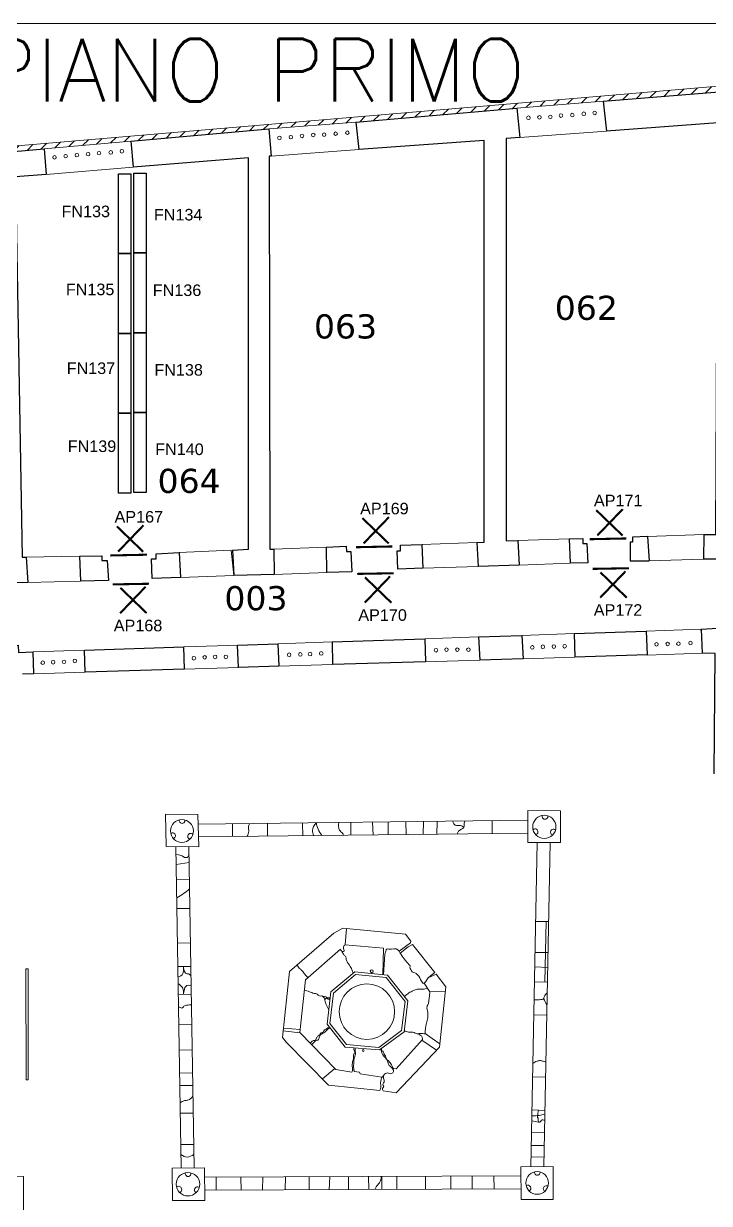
# Model space of a CAD drawing. Header units: metres. Extents: x -12244 to -4645, y -13189 to -8345.
# Drawn here: x -9979 to -8556, y -10823 to -8377 of the extents above; entities that cross this region are included whole.
import ezdxf

# ---------------------------------------------------------------- set-up
doc = ezdxf.new("R2010")
doc.units = ezdxf.units.M
doc.header["$LTSCALE"] = 0.0125
doc.layers.add('CODICE LAMPADINE', color=150, linetype='Continuous')
for name, color, linetype, lineweight in [('LAMPADINE', 30, 'Continuous', 30), ('MURI', 7, 'Continuous', 9), ('VANI', 66, 'Continuous', 9)]:
    doc.layers.add(name, color=color, linetype=linetype, lineweight=lineweight)
doc.styles.add('ducale_200', font='ARIAL.TTF', dxfattribs={"height": 1})
doc.styles.get("Standard").update_dxf_attribs({"font": 'romans.shx'})

# ---------------------------------------------------------------- blocks, each defined once
blk = doc.blocks.new('re')
at = {"const_width": 0.3}
for points in [[(51.55, 419.05), (51.66, 413.81)], [(55.72, 418.12), (52.08, 414.34)], [(52.09, 417.95), (55.87, 414.31)]]:
    blk.add_lwpolyline(points, dxfattribs=at)

msp = doc.modelspace()

# ---------------------------------------------------------------- hatches: boundary and pattern name
at = {"layer": 'MURI'}
h = msp.add_hatch(dxfattribs=at)
h.set_pattern_fill('ANSI31', color=252, scale=148.659071, style=0)
h.set_pattern_definition([(45, (-135785.612, -46759.069), (-13.1397296, 13.1397296), [])])
h.paths.add_polyline_path([(-8955.9, -8552), (-8776.7, -8537.4), (-8459.5, -8512), (-8275.7, -8498.4), (-7979.7, -8475.5), (-7774.7, -8458.2), (-7544.4, -8444.7), (-7545.3, -8429.7), (-7734.1, -8438.4), (-11000.1, -8715.7), (-10998.5, -8730.3), (-10877.3, -8719.6), (-10698.5, -8703.8), (-10430.2, -8680.1), (-10251.9, -8664.4), (-9936.3, -8636.5), (-9756.5, -8620.6), (-9469.9, -8595.3), (-9289.4, -8581.4), (-9289.4, -8581.1)])

# ---------------------------------------------------------------- linework, layer by layer
at = {"layer": 'LAMPADINE'}
for points in [[(-9782.2, -8688.2), (-9756.2, -8688.2), (-9756.2, -8853.7), (-9782.2, -8853.7)], [(-9750.2, -8686.7), (-9724.3, -8686.7), (-9724.3, -8852.2), (-9750.2, -8852.2)], [(-9782.2, -8853.7), (-9756.2, -8853.7), (-9756.2, -9019.2), (-9782.2, -9019.2)], [(-9750.2, -8852.2), (-9724.3, -8852.2), (-9724.3, -9017.7), (-9750.2, -9017.7)], [(-9782.2, -9019.2), (-9756.2, -9019.2), (-9756.2, -9184.8), (-9782.2, -9184.8)], [(-9750.2, -9017.7), (-9724.3, -9017.7), (-9724.3, -9183.3), (-9750.2, -9183.3)], [(-9782.2, -9184.8), (-9756.2, -9184.8), (-9756.2, -9350.3), (-9782.2, -9350.3)], [(-9750.2, -9183.3), (-9724.3, -9183.3), (-9724.3, -9348.8), (-9750.2, -9348.8)]]:
    msp.add_lwpolyline(points, close=True, dxfattribs=at)
at = {"layer": 'MURI', "color": 252}
msp.add_line((-8681.2, -9490.9), (-8568.4, -9486.9), dxfattribs=at)
for points in [[(-12243.7, -8376.9), (-4644.6, -8376.9), (-4644.6, -13189), (-12243.7, -13189)], [(-9226.7, -10354.7), (-9290.2, -10348.1), (-9336.2, -10387), (-9343.8, -10449.7), (-9308.8, -10493.6), (-9242.1, -10499.3), (-9194.7, -10464.1), (-9187.2, -10404.1)], [(-9226.7, -10354.7), (-9290.2, -10348.1), (-9336.2, -10387), (-9343.8, -10449.7), (-9308.8, -10493.6), (-9242.1, -10499.3), (-9194.7, -10464.1), (-9187.2, -10404.1)]]:
    msp.add_lwpolyline(points, close=True, dxfattribs=at)
for points in [[(-11000.1, -8715.7), (-7734.1, -8438.4), (-7546.4, -8429.7)], [(-8955.9, -8552), (-8776.7, -8537.4)], [(-9469.9, -8595.3), (-9289.4, -8581.4)], [(-8770, -8599.8), (-8949.4, -8612.9)], [(-9936.3, -8636.5), (-9756.5, -8620.6)], [(-9283.2, -8638.1), (-9465.2, -8651.5)], [(-9751.2, -8674.6), (-9932, -8689.4)], [(-8568, -9436), (-8685.1, -9440.4)], [(-9459.5, -9466.3), (-9351.3, -9462.1)], [(-9152.5, -9456.6), (-9038.8, -9452.6)], [(-8953.7, -9448.6), (-8846.9, -9445)], [(-9973.1, -9483), (-9862.5, -9481.1)], [(-9656.2, -9473.5), (-9548, -9468.3)], [(-9548, -9468.3), (-9542.5, -9521.3), (-9653.3, -9525)], [(-9036, -9502.2), (-9150.8, -9506)], [(-8845.4, -9495.7), (-8951.2, -9499.3)], [(-9860.4, -9532.6), (-9970.2, -9535.2)], [(-9349.5, -9514.9), (-9459.1, -9518.6)], [(-8687.4, -9636.3), (-8573.5, -9632.4)], [(-9451.7, -9662.4), (-9339, -9658.5)], [(-9146.6, -9652), (-9035, -9648.2)], [(-8945.5, -9645.1), (-8837.2, -9641.4)], [(-9852.7, -9676), (-9958.8, -9679.6)], [(-9646.6, -9669), (-9530.1, -9665.2)], [(-8571.5, -9682.2), (-8685.5, -9686.5)], [(-9338, -9705.7), (-9449.6, -9709.1)], [(-9032.6, -9696.3), (-9145, -9699.8)], [(-8835.7, -9690.3), (-8942.9, -9693.6)], [(-9957.3, -9724.7), (-9851.2, -9721.4)], [(-9533.3, -9711.7), (-9645, -9715.5)], [(-9684.6, -10015.8), (-9617.5, -10016.5), (-9615.6, -10083.5), (-9683.3, -10082.8), (-9684.6, -10015.8)], [(-9684.6, -10015.8), (-9617.5, -10016.5), (-9615.6, -10083.5), (-9683.3, -10082.8), (-9684.6, -10015.8)], [(-8933, -10008.1), (-8933, -10074.2), (-8865.1, -10074.2), (-8865.1, -10008.9), (-8933, -10008.1)], [(-8933, -10008.1), (-8933, -10074.2), (-8865.1, -10074.2), (-8865.1, -10008.9), (-8933, -10008.1)], [(-9616.9, -10036.8), (-8933, -10028.4)], [(-9616.9, -10036.8), (-8933, -10028.4)], [(-9545.5, -10035.9), (-9545.4, -10062.3)], [(-9545.5, -10035.9), (-9545.4, -10062.3)], [(-9473.2, -10035), (-9472.6, -10061.5)], [(-9473.2, -10035), (-9472.6, -10061.5)], [(-9400.3, -10034.1), (-9399.5, -10060.7)], [(-9400.3, -10034.1), (-9399.5, -10060.7)], [(-9299.8, -10032.9), (-9299.8, -10059.6)], [(-9299.8, -10032.9), (-9299.8, -10059.6)], [(-9254.9, -10032.4), (-9254, -10059.1)], [(-9254.9, -10032.4), (-9254, -10059.1)], [(-9222.6, -10032), (-9222.6, -10058.7)], [(-9222.6, -10032), (-9222.6, -10058.7)], [(-9185.8, -10031.5), (-9185, -10058.3)], [(-9185.8, -10031.5), (-9185, -10058.3)], [(-9149.1, -10031.1), (-9150, -10057.9)], [(-9149.1, -10031.1), (-9150, -10057.9)], [(-9121, -10030.7), (-9121.4, -10057.6)], [(-9121, -10030.7), (-9121.4, -10057.6)], [(-9007.2, -10029.3), (-9007.2, -10056.4)], [(-9007.2, -10029.3), (-9007.2, -10056.4)], [(-9616.2, -10063), (-8933, -10055.5)], [(-9616.2, -10063), (-8933, -10055.5)], [(-8913.7, -10074.2), (-8926.6, -10746.7)], [(-8913.7, -10074.2), (-8926.6, -10746.7)], [(-8886.8, -10074.2), (-8899.7, -10746.6)], [(-8886.8, -10074.2), (-8899.7, -10746.6)], [(-9662.8, -10083), (-9651.9, -10749.2)], [(-9662.8, -10083), (-9651.9, -10749.2)], [(-9662.5, -10098.9), (-9657.6, -10100.1), (-9649.7, -10102.1), (-9645.1, -10105.3), (-9638.6, -10105.3), (-9635.6, -10099.7)], [(-9662.5, -10098.9), (-9657.6, -10100.1), (-9649.7, -10102.1), (-9645.1, -10105.3), (-9638.6, -10105.3), (-9635.6, -10099.7)], [(-9635.9, -10083.3), (-9625, -10748.9)], [(-9635.9, -10083.3), (-9625, -10748.9)], [(-9662.2, -10119.9), (-9635.3, -10116.2)], [(-9662.2, -10119.9), (-9635.3, -10116.2)], [(-9661.7, -10150.2), (-9634.8, -10150.9)], [(-9661.7, -10150.2), (-9634.8, -10150.9)], [(-9660.7, -10211.6), (-9633.8, -10211.3)], [(-9660.7, -10211.6), (-9633.8, -10211.3)], [(-8916.9, -10238), (-8890, -10238)], [(-8916.9, -10238), (-8890, -10238)], [(-8894.6, -10238), (-8897.8, -10364.3)], [(-8894.6, -10238), (-8897.8, -10364.3)], [(-9433.3, -10489.3), (-9442, -10478.6), (-9427.2, -10342), (-9335.4, -10262.3), (-9316.6, -10252.2), (-9186.6, -10264.3), (-9175.9, -10279), (-9176.6, -10282.4), (-9200, -10299.8), (-9198, -10303.7), (-9181.2, -10291), (-9171.9, -10285.7), (-9125.6, -10344), (-9131.2, -10348.4), (-9140, -10355.4), (-9122.9, -10347.3), (-9102.8, -10373.5), (-9116.2, -10498.7), (-9206, -10593.2), (-9232.9, -10589.1)], [(-9433.3, -10489.3), (-9442, -10478.6), (-9427.2, -10342), (-9335.4, -10262.3), (-9316.6, -10252.2), (-9186.6, -10264.3), (-9175.9, -10279), (-9176.6, -10282.4), (-9200, -10299.8), (-9198, -10303.7), (-9181.2, -10291), (-9171.9, -10285.7), (-9125.6, -10344), (-9131.2, -10348.4), (-9140, -10355.4), (-9122.9, -10347.3), (-9102.8, -10373.5), (-9116.2, -10498.7), (-9206, -10593.2), (-9232.9, -10589.1)], [(-9309, -10252.9), (-9312, -10286.4), (-9232, -10293.9), (-9234, -10348.7)], [(-9309, -10252.9), (-9312, -10286.4), (-9232, -10293.9), (-9234, -10348.7)], [(-9632.6, -10283.1), (-9659.5, -10282.4)], [(-9632.6, -10283.1), (-9659.5, -10282.4)], [(-9331.2, -10545), (-9406.1, -10468.6), (-9394, -10359.2), (-9321.5, -10295.4)], [(-9331.2, -10545), (-9406.1, -10468.6), (-9394, -10359.2), (-9321.5, -10295.4)], [(-9229.8, -10306.1), (-9232.2, -10348.8)], [(-9229.8, -10306.1), (-9232.2, -10348.8)], [(-8918.1, -10302.7), (-8891.2, -10302.3)], [(-8918.1, -10302.7), (-8891.2, -10302.3)], [(-9974, -10336.6), (-9969.4, -10336.6), (-9969.4, -10566.3), (-9973.5, -10566.3), (-9974, -10336.6)], [(-9658.7, -10331.9), (-9631.8, -10331.5)], [(-9658.7, -10331.9), (-9631.8, -10331.5)], [(-9224, -10349.7), (-9291.9, -10342.6), (-9341.2, -10384.4), (-9349.2, -10451.2), (-9311.5, -10498.6), (-9240.5, -10504.6), (-9189.7, -10466.9), (-9181.7, -10402.6), (-9224, -10349.7)], [(-9224, -10349.7), (-9291.9, -10342.6), (-9341.2, -10384.4), (-9349.2, -10451.2), (-9311.5, -10498.6), (-9240.5, -10504.6), (-9189.7, -10466.9), (-9181.7, -10402.6), (-9224, -10349.7)], [(-8918.7, -10332.5), (-8891.8, -10333.6)], [(-8918.7, -10332.5), (-8891.8, -10333.6)], [(-9148.2, -10366.3), (-9136.3, -10384.1)], [(-9148.2, -10366.3), (-9136.3, -10384.1)], [(-8892.4, -10364.4), (-8919.3, -10363.7)], [(-8892.4, -10364.4), (-8919.3, -10363.7)], [(-9657.8, -10389.5), (-9630.9, -10389.2)], [(-9657.8, -10389.5), (-9630.9, -10389.2)], [(-9136.3, -10384.3), (-9103.9, -10383.6)], [(-9136.3, -10384.3), (-9103.9, -10383.6)], [(-8920.6, -10431.5), (-8893.7, -10432.7)], [(-8920.6, -10431.5), (-8893.7, -10432.7)], [(-9656.7, -10452.1), (-9629.8, -10452.4)], [(-9656.7, -10452.1), (-9629.8, -10452.4)], [(-9440.5, -10465.2), (-9405.9, -10468.8)], [(-9440.5, -10465.2), (-9405.9, -10468.8)], [(-9439.9, -10459.1), (-9405.4, -10462.4)], [(-9439.9, -10459.1), (-9405.4, -10462.4)], [(-9239.6, -10588.5), (-9346.2, -10577.6), (-9433.3, -10489.3)], [(-9239.6, -10588.5), (-9346.2, -10577.6), (-9433.3, -10489.3)], [(-9211.7, -10543), (-9205.7, -10543.7), (-9151.5, -10482.9)], [(-9211.7, -10543), (-9205.7, -10543.7), (-9151.5, -10482.9)], [(-9152.6, -10484.1), (-9122.3, -10505.1)], [(-9152.6, -10484.1), (-9122.3, -10505.1)], [(-9145.6, -10470.2), (-9131.7, -10480.9), (-9115.5, -10492)], [(-9145.6, -10470.2), (-9131.7, -10480.9), (-9115.5, -10492)], [(-9655.9, -10505), (-9629, -10504.4)], [(-9655.9, -10505), (-9629, -10504.4)], [(-9655.1, -10551.8), (-9628.2, -10553)], [(-9655.1, -10551.8), (-9628.2, -10553)], [(-9359, -10564.6), (-9333.5, -10542.7)], [(-9359, -10564.6), (-9333.5, -10542.7)], [(-9331.2, -10545), (-9298, -10550.5)], [(-9331.2, -10545), (-9298, -10550.5)], [(-9293, -10549.4), (-9282, -10550.5), (-9280.6, -10554.4), (-9235.7, -10561.2)], [(-9293, -10549.4), (-9282, -10550.5), (-9280.6, -10554.4), (-9235.7, -10561.2)], [(-8896.1, -10560.8), (-8923, -10560)], [(-8896.1, -10560.8), (-8923, -10560)], [(-9654.7, -10578.2), (-9627.8, -10578.2)], [(-9654.7, -10578.2), (-9627.8, -10578.2)], [(-9653.7, -10635.4), (-9626.8, -10635.7)], [(-9653.7, -10635.4), (-9626.8, -10635.7)], [(-8924.3, -10628.8), (-8897.5, -10630)], [(-8924.3, -10628.8), (-8897.5, -10630)], [(-8898.3, -10676.1), (-8925.2, -10675)], [(-8898.3, -10676.1), (-8925.2, -10675)], [(-9652.7, -10700.7), (-9625.8, -10700.4)], [(-9652.7, -10700.7), (-9625.8, -10700.4)], [(-8925.8, -10702.4), (-8898.9, -10702.8)], [(-8925.8, -10702.4), (-8898.9, -10702.8)], [(-8926.2, -10726.4), (-8899.3, -10726.7)], [(-8926.2, -10726.4), (-8899.3, -10726.7)], [(-9670.8, -10749.4), (-9603.7, -10748.7), (-9603.1, -10817), (-9670.1, -10817), (-9670.8, -10749.4)], [(-9670.8, -10749.4), (-9603.7, -10748.7), (-9603.1, -10817), (-9670.1, -10817), (-9670.8, -10749.4)], [(-8947.2, -10746.7), (-8880.6, -10746.5), (-8880.4, -10814.4), (-8946.9, -10814.6), (-8947.2, -10746.7)], [(-8947.2, -10746.7), (-8880.6, -10746.5), (-8880.4, -10814.4), (-8946.9, -10814.6), (-8947.2, -10746.7)], [(-10037.7, -10766.3), (-9978.6, -10766.8)], [(-9978.6, -10766.8), (-9977.9, -11156.2), (-9966.1, -11155.9)], [(-8947.1, -10765.6), (-9603.6, -10768.5)], [(-8947.1, -10765.6), (-9603.6, -10768.5)], [(-9579.4, -10768.4), (-9579.4, -10795.3)], [(-9579.4, -10768.4), (-9579.4, -10795.3)], [(-9528.1, -10768.2), (-9527.6, -10795.1)], [(-9528.1, -10768.2), (-9527.6, -10795.1)], [(-9482.7, -10768), (-9483.1, -10794.9)], [(-9482.7, -10768), (-9483.1, -10794.9)], [(-9435.7, -10767.8), (-9436.1, -10794.7)], [(-9435.7, -10767.8), (-9436.1, -10794.7)], [(-9386.5, -10767.6), (-9386.5, -10794.5)], [(-9386.5, -10767.6), (-9386.5, -10794.5)], [(-9343.9, -10767.4), (-9344.9, -10794.3)], [(-9343.9, -10767.4), (-9344.9, -10794.3)], [(-9304.6, -10767.2), (-9304.6, -10794.1)], [(-9304.6, -10767.2), (-9304.6, -10794.1)], [(-9263.5, -10767), (-9263, -10793.9)], [(-9263.5, -10767), (-9263, -10793.9)], [(-9235.7, -10766.9), (-9235.7, -10793.8)], [(-9235.7, -10766.9), (-9235.7, -10793.8)], [(-9204.7, -10766.8), (-9204.7, -10793.7)], [(-9204.7, -10766.8), (-9204.7, -10793.7)], [(-9144.9, -10766.5), (-9145.5, -10793.4)], [(-9144.9, -10766.5), (-9145.5, -10793.4)], [(-9092.8, -10766.3), (-9092.8, -10793.2)], [(-9092.8, -10766.3), (-9092.8, -10793.2)], [(-9048.7, -10766.1), (-9048.2, -10793)], [(-9048.7, -10766.1), (-9048.2, -10793)], [(-9003.6, -10765.9), (-9002.5, -10792.7)], [(-9003.6, -10765.9), (-9002.5, -10792.7)], [(-8947, -10792.5), (-9603.3, -10795.4)], [(-8947, -10792.5), (-9603.3, -10795.4)]]:
    msp.add_lwpolyline(points, dxfattribs=at)
at = {"layer": 'MURI', "linetype": 'ByBlock', "lineweight": 30}
for points in [[(-8776.7, -8537.4), (-8459.5, -8512)], [(-9289.4, -8581.1), (-8955.9, -8552)], [(-8955.9, -8552), (-8949.4, -8612.9)], [(-8776.7, -8537.4), (-8770, -8599.8)], [(-9289.4, -8581.1), (-9283.2, -8638.1)], [(-8567.8, -9436), (-8543.3, -9436), (-8539.1, -8582.9), (-8770, -8599.8)], [(-8450.9, -8579.7), (-8494.3, -8583), (-8499.7, -9506.3), (-8537.9, -9506), (-8537.9, -9487.2), (-8567.8, -9486.9)], [(-9756.5, -8620.6), (-9469.9, -8595.3)], [(-9469.9, -8595.3), (-9465.2, -8651.5)], [(-9756.5, -8620.6), (-9751.2, -8674.6)], [(-9038.8, -9452.6), (-9023.6, -9452), (-9023.6, -8619), (-9283.2, -8638.1)], [(-8949.4, -8612.9), (-8977.8, -8615), (-8977.8, -9449.4), (-8953.7, -9448.6)], [(-10251.9, -8664.4), (-9936.3, -8636.5)], [(-9936.3, -8636.5), (-9932, -8689.4)], [(-9545.8, -9468.2), (-9512.1, -9466.6), (-9512.1, -8654.9), (-9751.2, -8674.6)], [(-9465.2, -8651.5), (-9469.3, -8651.8), (-9467.8, -9466.6), (-9459.5, -9466.3)], [(-9970.2, -9535.2), (-9996.5, -9535.9), (-9996.4, -9555.9), (-10030.9, -9555.9), (-10046.1, -8698.4), (-10190.6, -8711.4), (-10172.3, -9681.5), (-10136.3, -9681.5), (-10135.6, -9698.3), (-10041.6, -9693.7), (-10041.6, -9667), (-9990, -9665.5), (-9989.3, -9680.7), (-9958.8, -9679.6)], [(-9932, -8689.4), (-9995.7, -8694.7), (-9982, -9483.2), (-9973.1, -9483)], [(-8685.1, -9440.4), (-8715.8, -9441.4), (-8715.8, -9452.2), (-8721, -9452.2), (-8721, -9490.9), (-8681.2, -9490.9)], [(-8685.1, -9440.4), (-8681.2, -9490.9)], [(-8568, -9436), (-8568.4, -9486.9)], [(-9351.3, -9462.1), (-9309.5, -9460.5), (-9309.1, -9471.2), (-9300.4, -9471.2), (-9298.1, -9513.2), (-9350.2, -9514.9)], [(-9351.3, -9462.1), (-9350.2, -9514.9)], [(-9150.8, -9506), (-9202.4, -9507.8), (-9203.7, -9469.6), (-9197.1, -9469.6), (-9197.1, -9458.1), (-9152.5, -9456.6)], [(-9152.5, -9456.6), (-9150.8, -9506)], [(-9038.8, -9452.6), (-9036, -9502.2)], [(-8953.7, -9448.6), (-8951.2, -9499.3)], [(-8846.9, -9445), (-8819, -9444), (-8819, -9454.7), (-8810.6, -9454.7), (-8808.3, -9494.5), (-8845.4, -9495.7)], [(-8846.9, -9445), (-8845.4, -9495.7)], [(-9973.1, -9483), (-9970.2, -9535.2)], [(-9862.5, -9481.1), (-9816.8, -9480.3), (-9816.7, -9490.1), (-9805.4, -9489.9), (-9802.3, -9531.3), (-9860.4, -9532.6)], [(-9862.5, -9481.1), (-9860.4, -9532.6)], [(-9653.3, -9525), (-9712.3, -9527), (-9713.7, -9486.4), (-9703.9, -9486.5), (-9703.9, -9475.8), (-9656.2, -9473.5)], [(-9656.2, -9473.5), (-9653.3, -9525)], [(-9545.8, -9468.2), (-9542.5, -9521.3)], [(-9459.5, -9466.3), (-9459.1, -9518.6)], [(-8951.2, -9499.3), (-9036, -9502.2)], [(-8681.2, -9490.9), (-8681.2, -9490.9)], [(-9459.1, -9518.6), (-9542.5, -9521.3)], [(-8837.2, -9641.4), (-8687.4, -9636.3)], [(-8687.4, -9636.3), (-8685.5, -9685.7)], [(-8573.5, -9632.4), (-8538.7, -9630.5), (-8538.7, -9615.3), (-8499, -9615.6), (-8501.4, -9931.9)], [(-8573.2, -9635.3), (-8573.5, -9632.4), (-8571.5, -9682.2)], [(-9339, -9658.5), (-9146.6, -9652)], [(-9339, -9658.5), (-9338, -9705.7)], [(-9146.6, -9652), (-9145, -9699.8)], [(-9035, -9648.2), (-8945.5, -9645.1)], [(-9035, -9648.2), (-9032.6, -9696.3)], [(-8945.5, -9645.1), (-8942.9, -9693.6)], [(-8837.2, -9641.4), (-8835.7, -9690.3)], [(-9957.3, -9724.7), (-9958.8, -9679.6)], [(-9852.7, -9676), (-9646.6, -9669)], [(-9851.2, -9721.4), (-9852.7, -9676)], [(-9645, -9715.1), (-9646.6, -9669)], [(-9534.8, -9665.2), (-9451.7, -9662.4)], [(-9533.3, -9711.7), (-9534.8, -9665.2)], [(-9451.7, -9662.4), (-9449.6, -9709.1)], [(-8546.4, -9931.9), (-8544.5, -9682.4), (-8571.5, -9682.2)], [(-9449.6, -9709.1), (-9533.3, -9711.7)], [(-9145, -9699.8), (-9338, -9705.7)], [(-8942.9, -9693.6), (-9032.6, -9696.3)], [(-8685.5, -9685.7), (-8835.7, -9690.3)], [(-9957.3, -9724.7), (-9980.7, -9725.4)], [(-9645, -9715.1), (-9851.2, -9721.4)]]:
    msp.add_lwpolyline(points, dxfattribs=at)
at = {"layer": 'MURI', "color": 252}
for centre, radius in [((-8817, -8563.8), 3.74), ((-8794.3, -8562), 3.74), ((-8931.7, -8572), 3.74), ((-8908.9, -8571.1), 3.74), ((-8886.2, -8570.2), 3.74), ((-8864.3, -8567.5), 3.74), ((-8840.7, -8566.6), 3.74), ((-9424.5, -8612.3), 3.74), ((-9401.3, -8609.7), 3.74), ((-9378, -8607.7), 3.74), ((-9355.3, -8607.2), 3.74), ((-9331.6, -8605.1), 3.74), ((-9307.3, -8603), 3.74), ((-9448.2, -8613.9), 3.74), ((-9914.6, -8654.2), 3.74), ((-9891.4, -8651.7), 3.74), ((-9868.2, -8649.6), 3.74), ((-9845, -8647.5), 3.74), ((-9822.3, -8645.5), 3.74), ((-9798, -8643.9), 3.74), ((-9774.8, -8641.4), 3.74), ((-8666.1, -9663.7), 3.74), ((-8643, -9663), 3.74), ((-8620.6, -9662.4), 3.74), ((-8595.6, -9661), 3.74), ((-9428, -9685.3), 3.74), ((-9404.9, -9684.6), 3.74), ((-9384.5, -9684), 3.74), ((-9361.4, -9682.6), 3.74), ((-9123.4, -9676), 3.74), ((-9101.6, -9674.7), 3.74), ((-9079.2, -9674.7), 3.74), ((-9056.2, -9674.7), 3.74), ((-8923.6, -9670.1), 3.74), ((-8901.9, -9668.8), 3.74), ((-8879.1, -9668.3), 3.74), ((-8856.6, -9667.6), 3.74), ((-9938.9, -9701.8), 3.74), ((-9917.4, -9700.9), 3.74), ((-9894.9, -9700), 3.74), ((-9872.5, -9698.1), 3.74), ((-9625.6, -9692.5), 3.74), ((-9603.1, -9690.6), 3.74), ((-9581.6, -9689.7), 3.74), ((-9559.1, -9689.7), 3.74), ((-9650.4, -10050.6), 23.7), ((-9650.4, -10050.6), 23.7), ((-8898.8, -10042.1), 24.1), ((-8898.8, -10042.1), 24.1), ((-9256.7, -10341.4), 3.13), ((-9256.7, -10341.4), 3.13), ((-9266.7, -10425.2), 57.5), ((-9266.7, -10425.2), 57.5), ((-9274.4, -10505.8), 2.04), ((-9274.4, -10505.8), 2.04), ((-9637.9, -10782.9), 24.4), ((-9637.9, -10782.9), 24.4), ((-8913.5, -10780.4), 23.5), ((-8913.5, -10780.4), 23.5)]:
    msp.add_circle(centre, radius, dxfattribs=at)
for centre, radius, start, end in [((-9650, -10028.9), 5.98, 167.2293, 10.9555), ((-9650, -10028.9), 5.98, 167.2293, 10.9555), ((-8897.3, -10020.4), 5.98, 160.2356, 11.715), ((-8897.3, -10020.4), 5.98, 160.2356, 11.715), ((-8917.9, -10052.2), 5.98, 278.9616, 136.5658), ((-8917.9, -10052.2), 5.98, 278.9616, 136.5658), ((-8880.1, -10053), 5.98, 42.272, 257.3783), ((-8880.1, -10053), 5.98, 42.272, 257.3783), ((-9669.7, -10060.4), 5.98, 283.4237, 130.034), ((-9669.7, -10060.4), 5.98, 283.4237, 130.034), ((-9632.3, -10061.5), 5.98, 40.1818, 258.2095), ((-9632.3, -10061.5), 5.98, 40.1818, 258.2095), ((-9637.5, -10761.1), 5.85, 158.8237, 19.096), ((-9637.5, -10761.1), 5.85, 158.8237, 19.096), ((-8913.3, -10758.8), 5.62, 166.8543, 12.0432), ((-8913.3, -10758.8), 5.62, 166.8543, 12.0432), ((-8933.2, -10791.4), 6.41, 299.3301, 118.9508), ((-8933.2, -10791.4), 6.41, 299.3301, 118.9508), ((-8894.8, -10792.2), 6.03, 52.3753, 242.9649), ((-8894.8, -10792.2), 6.03, 52.3753, 242.9649), ((-9657.7, -10794.2), 6.98, 294.6851, 124.7108), ((-9657.7, -10794.2), 6.98, 294.6851, 124.7108), ((-9618.4, -10794.6), 6.04, 50.3616, 247.6573), ((-9618.4, -10794.6), 6.04, 50.3616, 247.6573)]:
    msp.add_arc(centre, radius, start, end, dxfattribs=at)
for points, knots in [([(-9510.2, -10035.5), (-9511.6, -10037.7), (-9513.5, -10042.6), (-9510.6, -10052.7), (-9513.2, -10058.7), (-9515.6, -10061.9)], [18.316061, 18.316061, 18.316061, 18.316061, 29.271728, 40.668336, 56.799726, 56.799726, 56.799726, 56.799726]), ([(-9510.2, -10035.5), (-9511.6, -10037.7), (-9513.5, -10042.6), (-9510.6, -10052.7), (-9513.2, -10058.7), (-9515.6, -10061.9)], [18.316061, 18.316061, 18.316061, 18.316061, 29.271728, 40.668336, 56.799726, 56.799726, 56.799726, 56.799726]), ([(-9376.7, -10060.4), (-9378.4, -10056.6), (-9381.3, -10046.7), (-9376.5, -10038.6), (-9371.6, -10033.8)], [20.579184, 20.579184, 20.579184, 20.579184, 37.080641, 65.13935, 65.13935, 65.13935, 65.13935]), ([(-9376.7, -10060.4), (-9378.4, -10056.6), (-9381.3, -10046.7), (-9376.5, -10038.6), (-9371.6, -10033.8)], [20.579184, 20.579184, 20.579184, 20.579184, 37.080641, 65.13935, 65.13935, 65.13935, 65.13935]), ([(-9325.2, -10033.2), (-9326.2, -10039), (-9326.5, -10047.4), (-9317.9, -10054.3), (-9315.8, -10058.2), (-9315.3, -10059.7)], [9.08761, 9.08761, 9.08761, 9.08761, 30.617932, 42.676025, 49.576632, 49.576632, 49.576632, 49.576632]), ([(-9325.2, -10033.2), (-9326.2, -10039), (-9326.5, -10047.4), (-9317.9, -10054.3), (-9315.8, -10058.2), (-9315.3, -10059.7)], [9.08761, 9.08761, 9.08761, 9.08761, 30.617932, 42.676025, 49.576632, 49.576632, 49.576632, 49.576632]), ([(-9088.2, -10030.3), (-9087.6, -10034.3), (-9085.1, -10040.6), (-9073.1, -10037.9), (-9067.9, -10041.3), (-9065.7, -10042.8)], [11.310603, 11.310603, 11.310603, 11.310603, 25.860334, 40.655777, 50.804032, 50.804032, 50.804032, 50.804032]), ([(-9088.2, -10030.3), (-9087.6, -10034.3), (-9085.1, -10040.6), (-9073.1, -10037.9), (-9067.9, -10041.3), (-9065.7, -10042.8)], [11.310603, 11.310603, 11.310603, 11.310603, 25.860334, 40.655777, 50.804032, 50.804032, 50.804032, 50.804032]), ([(-9063.6, -10030), (-9064.3, -10031.3), (-9065.5, -10035.4), (-9063.6, -10045.7), (-9077.1, -10048.7), (-9078.7, -10054.9), (-9078.7, -10057.1)], [19.7728, 19.7728, 19.7728, 19.7728, 25.865682, 37.262289, 55.86912, 65.121792, 65.121792, 65.121792, 65.121792]), ([(-9063.6, -10030), (-9064.3, -10031.3), (-9065.5, -10035.4), (-9063.6, -10045.7), (-9077.1, -10048.7), (-9078.7, -10054.9), (-9078.7, -10057.1)], [19.7728, 19.7728, 19.7728, 19.7728, 25.865682, 37.262289, 55.86912, 65.121792, 65.121792, 65.121792, 65.121792]), ([(-9322.4, -10296.2), (-9321.3, -10297.2), (-9319, -10299.5), (-9316.5, -10303.5), (-9314.6, -10308.2), (-9309, -10310.7), (-9310.5, -10320.4), (-9302.5, -10327.8), (-9298, -10337.3), (-9295.9, -10342.9), (-9295, -10345.3)], [7.825671, 7.825671, 7.825671, 7.825671, 13.800973, 21.241328, 26.308922, 34.020099, 42.049202, 60.448853, 73.944286, 84.418423, 84.418423, 84.418423, 84.418423]), ([(-9322.4, -10296.2), (-9321.3, -10297.2), (-9319, -10299.5), (-9316.5, -10303.5), (-9314.6, -10308.2), (-9309, -10310.7), (-9310.5, -10320.4), (-9302.5, -10327.8), (-9298, -10337.3), (-9295.9, -10342.9), (-9295, -10345.3)], [7.825671, 7.825671, 7.825671, 7.825671, 13.800973, 21.241328, 26.308922, 34.020099, 42.049202, 60.448853, 73.944286, 84.418423, 84.418423, 84.418423, 84.418423]), ([(-9312, -10286.4), (-9313.1, -10287.4), (-9315.9, -10290), (-9315.7, -10294.9), (-9312.9, -10300.3), (-9316.4, -10300.2), (-9317.7, -10300.7), (-9318.1, -10300.9)], [0, 0, 0, 0, 5.621179, 14.766598, 19.429966, 23.203167, 25.029961, 25.029961, 25.029961, 25.029961]), ([(-9312, -10286.4), (-9313.1, -10287.4), (-9315.9, -10290), (-9315.7, -10294.9), (-9312.9, -10300.3), (-9316.4, -10300.2), (-9317.7, -10300.7), (-9318.1, -10300.9)], [0, 0, 0, 0, 5.621179, 14.766598, 19.429966, 23.203167, 25.029961, 25.029961, 25.029961, 25.029961]), ([(-9229.8, -10306.1), (-9228.9, -10304.2), (-9227.4, -10300.5), (-9226.2, -10294.3), (-9215.6, -10296.9), (-9205.3, -10292.3), (-9200.8, -10298.7), (-9200, -10299.8)], [14.997351, 14.997351, 14.997351, 14.997351, 23.251358, 29.996426, 35.774552, 60.566928, 65.814372, 65.814372, 65.814372, 65.814372]), ([(-9229.8, -10306.1), (-9228.9, -10304.2), (-9227.4, -10300.5), (-9226.2, -10294.3), (-9215.6, -10296.9), (-9205.3, -10292.3), (-9200.8, -10298.7), (-9200, -10299.8)], [14.997351, 14.997351, 14.997351, 14.997351, 23.251358, 29.996426, 35.774552, 60.566928, 65.814372, 65.814372, 65.814372, 65.814372]), ([(-9658.4, -10352.7), (-9653.9, -10352.1), (-9646, -10348.6), (-9647.6, -10322.7), (-9646.6, -10347), (-9636.1, -10346.3), (-9632.8, -10349.3), (-9631.5, -10351.3)], [9.11827, 9.11827, 9.11827, 9.11827, 25.643863, 44.187927, 62.544425, 71.727863, 80.97998, 80.97998, 80.97998, 80.97998]), ([(-9658.4, -10352.7), (-9653.9, -10352.1), (-9646, -10348.6), (-9647.6, -10322.7), (-9646.6, -10347), (-9636.1, -10346.3), (-9632.8, -10349.3), (-9631.5, -10351.3)], [9.11827, 9.11827, 9.11827, 9.11827, 25.643863, 44.187927, 62.544425, 71.727863, 80.97998, 80.97998, 80.97998, 80.97998]), ([(-9388.9, -10354.8), (-9391.2, -10352.6), (-9395.6, -10348.1), (-9399.7, -10340.8), (-9406.9, -10336.1), (-9409.5, -10331.1), (-9412.1, -10328.9)], [7.44127, 7.44127, 7.44127, 7.44127, 20.156428, 32.698161, 40.119756, 54.110722, 54.110722, 54.110722, 54.110722]), ([(-9388.9, -10354.8), (-9391.2, -10352.6), (-9395.6, -10348.1), (-9399.7, -10340.8), (-9406.9, -10336.1), (-9409.5, -10331.1), (-9412.1, -10328.9)], [7.44127, 7.44127, 7.44127, 7.44127, 20.156428, 32.698161, 40.119756, 54.110722, 54.110722, 54.110722, 54.110722]), ([(-9658.1, -10367.2), (-9655.7, -10368.6), (-9650.5, -10372.3), (-9646.6, -10379.9), (-9647.4, -10398), (-9646.1, -10367.7), (-9635.2, -10371.2), (-9632.3, -10370.5), (-9631.2, -10370.1)], [18.573005, 18.573005, 18.573005, 18.573005, 29.904016, 45.257935, 54.318788, 80.672237, 88.589193, 93.471625, 93.471625, 93.471625, 93.471625]), ([(-9658.1, -10367.2), (-9655.7, -10368.6), (-9650.5, -10372.3), (-9646.6, -10379.9), (-9647.4, -10398), (-9646.1, -10367.7), (-9635.2, -10371.2), (-9632.3, -10370.5), (-9631.2, -10370.1)], [18.573005, 18.573005, 18.573005, 18.573005, 29.904016, 45.257935, 54.318788, 80.672237, 88.589193, 93.471625, 93.471625, 93.471625, 93.471625]), ([(-9396.4, -10380.8), (-9392.8, -10381.6), (-9386, -10383.3), (-9377.9, -10387.7), (-9369.6, -10387.4), (-9366.2, -10394.2), (-9358.5, -10391.2), (-9353.2, -10399.8), (-9352.9, -10407.9), (-9348.7, -10414.4), (-9347.3, -10418.8), (-9345.8, -10420.6), (-9345.5, -10420.8)], [8.023859, 8.023859, 8.023859, 8.023859, 22.638851, 36.242576, 44.679679, 53.114629, 60.435842, 71.451652, 85.649787, 93.830815, 102.011801, 103.47204, 103.47204, 103.47204, 103.47204]), ([(-9396.4, -10380.8), (-9392.8, -10381.6), (-9386, -10383.3), (-9377.9, -10387.7), (-9369.6, -10387.4), (-9366.2, -10394.2), (-9358.5, -10391.2), (-9353.2, -10399.8), (-9352.9, -10407.9), (-9348.7, -10414.4), (-9347.3, -10418.8), (-9345.8, -10420.6), (-9345.5, -10420.8)], [8.023859, 8.023859, 8.023859, 8.023859, 22.638851, 36.242576, 44.679679, 53.114629, 60.435842, 71.451652, 85.649787, 93.830815, 102.011801, 103.47204, 103.47204, 103.47204, 103.47204]), ([(-9358.1, -10393.4), (-9355.9, -10393.4), (-9352.4, -10393.3), (-9348.5, -10397.1), (-9345, -10396.4), (-9342.9, -10396.2), (-9342.6, -10396.1)], [0, 0, 0, 0, 8.532112, 13.242001, 20.159693, 21.548966, 21.548966, 21.548966, 21.548966]), ([(-9358.1, -10393.4), (-9355.9, -10393.4), (-9352.4, -10393.3), (-9348.5, -10397.1), (-9345, -10396.4), (-9342.9, -10396.2), (-9342.6, -10396.1)], [0, 0, 0, 0, 8.532112, 13.242001, 20.159693, 21.548966, 21.548966, 21.548966, 21.548966]), ([(-9188.5, -10394.1), (-9185.7, -10391.3), (-9180.4, -10385.8), (-9170.8, -10382.1), (-9161.5, -10376.9), (-9151, -10380), (-9144.3, -10377.9), (-9141.3, -10376.5)], [0, 0, 0, 0, 15.722137, 30.076068, 41.162534, 57.2257, 70.007919, 70.007919, 70.007919, 70.007919]), ([(-9188.5, -10394.1), (-9185.7, -10391.3), (-9180.4, -10385.8), (-9170.8, -10382.1), (-9161.5, -10376.9), (-9151, -10380), (-9144.3, -10377.9), (-9141.3, -10376.5)], [0, 0, 0, 0, 15.722137, 30.076068, 41.162534, 57.2257, 70.007919, 70.007919, 70.007919, 70.007919]), ([(-9136.3, -10384.1), (-9136.4, -10386.5), (-9136.8, -10392.1), (-9138.1, -10400), (-9138.5, -10408.1), (-9144, -10416), (-9135.3, -10437.5), (-9147.7, -10456.8), (-9145.6, -10470.2)], [0, 0, 0, 0, 9.638367, 22.413305, 32.143299, 41.782621, 58.419198, 116.617927, 116.617927, 116.617927, 116.617927]), ([(-9136.3, -10384.1), (-9136.4, -10386.5), (-9136.8, -10392.1), (-9138.1, -10400), (-9138.5, -10408.1), (-9144, -10416), (-9135.3, -10437.5), (-9147.7, -10456.8), (-9145.6, -10470.2)], [0, 0, 0, 0, 9.638367, 22.413305, 32.143299, 41.782621, 58.419198, 116.617927, 116.617927, 116.617927, 116.617927]), ([(-8920, -10400.8), (-8915.5, -10400.6), (-8909.1, -10400.3), (-8900, -10400.3), (-8899.1, -10392.2), (-8895.6, -10388.4), (-8892.8, -10386.3)], [25.540676, 25.540676, 25.540676, 25.540676, 43.366309, 50.054642, 57.114396, 70.884102, 70.884102, 70.884102, 70.884102]), ([(-8920, -10400.8), (-8915.5, -10400.6), (-8909.1, -10400.3), (-8900, -10400.3), (-8899.1, -10392.2), (-8895.6, -10388.4), (-8892.8, -10386.3)], [25.540676, 25.540676, 25.540676, 25.540676, 43.366309, 50.054642, 57.114396, 70.884102, 70.884102, 70.884102, 70.884102]), ([(-9657.3, -10416.2), (-9656.2, -10415.9), (-9653.9, -10416.1), (-9649.5, -10419.3), (-9645.6, -10410.2), (-9636.9, -10412.3), (-9631.8, -10410.7), (-9630.5, -10410)], [14.891631, 14.891631, 14.891631, 14.891631, 20.075496, 24.812153, 32.273824, 48.493468, 54.486464, 54.486464, 54.486464, 54.486464]), ([(-9657.3, -10416.2), (-9656.2, -10415.9), (-9653.9, -10416.1), (-9649.5, -10419.3), (-9645.6, -10410.2), (-9636.9, -10412.3), (-9631.8, -10410.7), (-9630.5, -10410)], [14.891631, 14.891631, 14.891631, 14.891631, 20.075496, 24.812153, 32.273824, 48.493468, 54.486464, 54.486464, 54.486464, 54.486464]), ([(-9354, -10400.2), (-9353.4, -10399.5), (-9352.5, -10398.2), (-9349.7, -10396.1), (-9347.8, -10400.3), (-9344.7, -10399.2), (-9343.3, -10398.8), (-9342.9, -10398.6)], [0, 0, 0, 0, 3.934746, 6.560959, 11.800329, 15.805235, 17.697356, 17.697356, 17.697356, 17.697356]), ([(-9354, -10400.2), (-9353.4, -10399.5), (-9352.5, -10398.2), (-9349.7, -10396.1), (-9347.8, -10400.3), (-9344.7, -10399.2), (-9343.3, -10398.8), (-9342.9, -10398.6)], [0, 0, 0, 0, 3.934746, 6.560959, 11.800329, 15.805235, 17.697356, 17.697356, 17.697356, 17.697356]), ([(-9344.3, -10457.3), (-9345.6, -10457.8), (-9348.1, -10458.9), (-9351.1, -10461.6), (-9355.7, -10462.6), (-9356.2, -10468.4), (-9362.5, -10468.1), (-9364.1, -10472.9), (-9367.6, -10475.9), (-9371.4, -10478.5), (-9372.3, -10484.8), (-9379.9, -10484.7), (-9382.7, -10488.4), (-9384.1, -10490.6)], [3.607037, 3.607037, 3.607037, 3.607037, 8.835836, 14.590771, 19.843174, 25.746896, 32.986662, 39.149134, 43.890839, 51.299762, 57.299178, 65.5195, 75.667321, 75.667321, 75.667321, 75.667321]), ([(-9344.3, -10457.3), (-9345.6, -10457.8), (-9348.1, -10458.9), (-9351.1, -10461.6), (-9355.7, -10462.6), (-9356.2, -10468.4), (-9362.5, -10468.1), (-9364.1, -10472.9), (-9367.6, -10475.9), (-9371.4, -10478.5), (-9372.3, -10484.8), (-9379.9, -10484.7), (-9382.7, -10488.4), (-9384.1, -10490.6)], [3.607037, 3.607037, 3.607037, 3.607037, 8.835836, 14.590771, 19.843174, 25.746896, 32.986662, 39.149134, 43.890839, 51.299762, 57.299178, 65.5195, 75.667321, 75.667321, 75.667321, 75.667321]), ([(-9381.4, -10493.4), (-9379.8, -10492.2), (-9377.2, -10490), (-9373.9, -10485.5), (-9367.1, -10484.9), (-9365.9, -10477.3), (-9361.7, -10470.9), (-9353, -10469), (-9349.3, -10461.3), (-9344.7, -10459.6), (-9342.9, -10459.2)], [1.79088, 1.79088, 1.79088, 1.79088, 9.660534, 15.587665, 23.376883, 33.123065, 42.13542, 53.293231, 65.599742, 72.996688, 72.996688, 72.996688, 72.996688]), ([(-9381.4, -10493.4), (-9379.8, -10492.2), (-9377.2, -10490), (-9373.9, -10485.5), (-9367.1, -10484.9), (-9365.9, -10477.3), (-9361.7, -10470.9), (-9353, -10469), (-9349.3, -10461.3), (-9344.7, -10459.6), (-9342.9, -10459.2)], [1.79088, 1.79088, 1.79088, 1.79088, 9.660534, 15.587665, 23.376883, 33.123065, 42.13542, 53.293231, 65.599742, 72.996688, 72.996688, 72.996688, 72.996688]), ([(-9189.4, -10464.1), (-9186.5, -10465.8), (-9180, -10468.8), (-9170.4, -10466.4), (-9163.7, -10471.7), (-9155.4, -10469.9), (-9148.5, -10471.1), (-9144.7, -10470.9)], [3.965556, 3.965556, 3.965556, 3.965556, 17.067046, 32.492733, 39.371075, 48.985164, 64.815707, 64.815707, 64.815707, 64.815707]), ([(-9189.4, -10464.1), (-9186.5, -10465.8), (-9180, -10468.8), (-9170.4, -10466.4), (-9163.7, -10471.7), (-9155.4, -10469.9), (-9148.5, -10471.1), (-9144.7, -10470.9)], [3.965556, 3.965556, 3.965556, 3.965556, 17.067046, 32.492733, 39.371075, 48.985164, 64.815707, 64.815707, 64.815707, 64.815707]), ([(-9160.1, -10470.9), (-9159.2, -10471.6), (-9156.7, -10473.4), (-9151.9, -10476.1), (-9151.6, -10480.5), (-9151.5, -10482.9)], [9.134421, 9.134421, 9.134421, 9.134421, 13.690402, 21.075685, 29.98132, 29.98132, 29.98132, 29.98132]), ([(-9160.1, -10470.9), (-9159.2, -10471.6), (-9156.7, -10473.4), (-9151.9, -10476.1), (-9151.6, -10480.5), (-9151.5, -10482.9)], [9.134421, 9.134421, 9.134421, 9.134421, 13.690402, 21.075685, 29.98132, 29.98132, 29.98132, 29.98132]), ([(-9293.3, -10500.2), (-9293.6, -10501.4), (-9294, -10504.9), (-9290.5, -10509.7), (-9295.8, -10514.7), (-9293.5, -10522.7), (-9298.2, -10532.7), (-9296.2, -10542.2), (-9296.8, -10548.6), (-9298, -10550.5)], [3.764949, 3.764949, 3.764949, 3.764949, 8.713322, 18.12173, 21.726671, 35.005508, 46.845088, 64.652473, 72.502388, 72.502388, 72.502388, 72.502388]), ([(-9293.3, -10500.2), (-9293.6, -10501.4), (-9294, -10504.9), (-9290.5, -10509.7), (-9295.8, -10514.7), (-9293.5, -10522.7), (-9298.2, -10532.7), (-9296.2, -10542.2), (-9296.8, -10548.6), (-9298, -10550.5)], [3.764949, 3.764949, 3.764949, 3.764949, 8.713322, 18.12173, 21.726671, 35.005508, 46.845088, 64.652473, 72.502388, 72.502388, 72.502388, 72.502388]), ([(-9290.1, -10500.4), (-9290.6, -10502.3), (-9291.4, -10505.4), (-9290, -10510.9), (-9291.3, -10516.7), (-9294.1, -10523.7), (-9294, -10531.6), (-9294.5, -10539.6), (-9293.8, -10545.6), (-9293.2, -10548.6), (-9293, -10549.4)], [2.182603, 2.182603, 2.182603, 2.182603, 10.024869, 14.676253, 24.630743, 33.179148, 44.522352, 56.045892, 65.322659, 68.527223, 68.527223, 68.527223, 68.527223]), ([(-9290.1, -10500.4), (-9290.6, -10502.3), (-9291.4, -10505.4), (-9290, -10510.9), (-9291.3, -10516.7), (-9294.1, -10523.7), (-9294, -10531.6), (-9294.5, -10539.6), (-9293.8, -10545.6), (-9293.2, -10548.6), (-9293, -10549.4)], [2.182603, 2.182603, 2.182603, 2.182603, 10.024869, 14.676253, 24.630743, 33.179148, 44.522352, 56.045892, 65.322659, 68.527223, 68.527223, 68.527223, 68.527223]), ([(-9236.7, -10501.8), (-9236.7, -10503.8), (-9236.2, -10506.4), (-9231.6, -10508.5), (-9232.1, -10513.7), (-9227.4, -10516.8), (-9228.3, -10523.7), (-9220.2, -10527.4), (-9216.4, -10534.8), (-9213.7, -10540.1), (-9212.1, -10542.5), (-9211.7, -10543)], [4.63528, 4.63528, 4.63528, 4.63528, 12.210038, 15.267731, 23.252588, 29.081241, 35.214636, 47.277727, 59.302531, 68.207486, 71.021116, 71.021116, 71.021116, 71.021116]), ([(-9236.7, -10501.8), (-9236.7, -10503.8), (-9236.2, -10506.4), (-9231.6, -10508.5), (-9232.1, -10513.7), (-9227.4, -10516.8), (-9228.3, -10523.7), (-9220.2, -10527.4), (-9216.4, -10534.8), (-9213.7, -10540.1), (-9212.1, -10542.5), (-9211.7, -10543)], [4.63528, 4.63528, 4.63528, 4.63528, 12.210038, 15.267731, 23.252588, 29.081241, 35.214636, 47.277727, 59.302531, 68.207486, 71.021116, 71.021116, 71.021116, 71.021116]), ([(-8922.5, -10532.6), (-8919.9, -10530.5), (-8915.1, -10527.6), (-8906.4, -10526), (-8900.5, -10528.6), (-8896.7, -10529.1), (-8895.5, -10529.2)], [33.453681, 33.453681, 33.453681, 33.453681, 47.296584, 56.571751, 67.388095, 72.216599, 72.216599, 72.216599, 72.216599]), ([(-8922.5, -10532.6), (-8919.9, -10530.5), (-8915.1, -10527.6), (-8906.4, -10526), (-8900.5, -10528.6), (-8896.7, -10529.1), (-8895.5, -10529.2)], [33.453681, 33.453681, 33.453681, 33.453681, 47.296584, 56.571751, 67.388095, 72.216599, 72.216599, 72.216599, 72.216599]), ([(-9231.9, -10557.6), (-9233.9, -10558.8), (-9235.8, -10560.6), (-9237, -10565.9), (-9239, -10572.7), (-9237, -10580.9), (-9238.9, -10586.2), (-9239.6, -10588.5)], [8.271729, 8.271729, 8.271729, 8.271729, 13.484401, 19.434521, 29.028414, 42.20711, 51.448748, 51.448748, 51.448748, 51.448748]), ([(-9231.9, -10557.6), (-9233.9, -10558.8), (-9235.8, -10560.6), (-9237, -10565.9), (-9239, -10572.7), (-9237, -10580.9), (-9238.9, -10586.2), (-9239.6, -10588.5)], [8.271729, 8.271729, 8.271729, 8.271729, 13.484401, 19.434521, 29.028414, 42.20711, 51.448748, 51.448748, 51.448748, 51.448748]), ([(-9654.1, -10614.4), (-9651.4, -10612.2), (-9646.5, -10609.3), (-9635.2, -10608.8), (-9630.2, -10604.1), (-9627.4, -10600.1)], [24.569149, 24.569149, 24.569149, 24.569149, 38.572792, 48.407495, 67.459882, 67.459882, 67.459882, 67.459882]), ([(-9654.1, -10614.4), (-9651.4, -10612.2), (-9646.5, -10609.3), (-9635.2, -10608.8), (-9630.2, -10604.1), (-9627.4, -10600.1)], [24.569149, 24.569149, 24.569149, 24.569149, 38.572792, 48.407495, 67.459882, 67.459882, 67.459882, 67.459882]), ([(-8924.6, -10641.3), (-8919.6, -10641.2), (-8910.5, -10640.8), (-8901.6, -10638.9), (-8897.6, -10637.7)], [10.318643, 10.318643, 10.318643, 10.318643, 30.198189, 47.02901, 47.02901, 47.02901, 47.02901]), ([(-8924.6, -10641.3), (-8919.6, -10641.2), (-8910.5, -10640.8), (-8901.6, -10638.9), (-8897.6, -10637.7)], [10.318643, 10.318643, 10.318643, 10.318643, 30.198189, 47.02901, 47.02901, 47.02901, 47.02901]), ([(-8910.9, -10629.4), (-8911.3, -10630.6), (-8912.1, -10633.3), (-8912.4, -10636.9), (-8912.1, -10640.4), (-8912.9, -10642.6), (-8913, -10644.3), (-8912.7, -10645.3), (-8910.9, -10646.2), (-8911.9, -10649.1), (-8911.3, -10651.7), (-8910.8, -10653.3), (-8910.5, -10654.1)], [0, 0, 0, 0, 4.829598, 11.354961, 14.543859, 18.846992, 20.250106, 21.340037, 23.056772, 27.268051, 30.87593, 34.139187, 34.139187, 34.139187, 34.139187]), ([(-8910.9, -10629.4), (-8911.3, -10630.6), (-8912.1, -10633.3), (-8912.4, -10636.9), (-8912.1, -10640.4), (-8912.9, -10642.6), (-8913, -10644.3), (-8912.7, -10645.3), (-8910.9, -10646.2), (-8911.9, -10649.1), (-8911.3, -10651.7), (-8910.8, -10653.3), (-8910.5, -10654.1)], [0, 0, 0, 0, 4.829598, 11.354961, 14.543859, 18.846992, 20.250106, 21.340037, 23.056772, 27.268051, 30.87593, 34.139187, 34.139187, 34.139187, 34.139187]), ([(-8924.8, -10651.8), (-8920.3, -10652.4), (-8914.7, -10653.3), (-8906.8, -10654.8), (-8905.3, -10647.9), (-8900.5, -10649.8), (-8897.9, -10650.3)], [27.015101, 27.015101, 27.015101, 27.015101, 45.077732, 49.012926, 55.568725, 65.004954, 65.004954, 65.004954, 65.004954]), ([(-8924.8, -10651.8), (-8920.3, -10652.4), (-8914.7, -10653.3), (-8906.8, -10654.8), (-8905.3, -10647.9), (-8900.5, -10649.8), (-8897.9, -10650.3)], [27.015101, 27.015101, 27.015101, 27.015101, 45.077732, 49.012926, 55.568725, 65.004954, 65.004954, 65.004954, 65.004954]), ([(-9652.3, -10721.1), (-9648.3, -10724.6), (-9640.1, -10728.8), (-9630.2, -10724.4), (-9625.4, -10721.6)], [31.699072, 31.699072, 31.699072, 31.699072, 53.534703, 73.431889, 73.431889, 73.431889, 73.431889]), ([(-9652.3, -10721.1), (-9648.3, -10724.6), (-9640.1, -10728.8), (-9630.2, -10724.4), (-9625.4, -10721.6)], [31.699072, 31.699072, 31.699072, 31.699072, 53.534703, 73.431889, 73.431889, 73.431889, 73.431889]), ([(-9236.9, -10766.9), (-9237.2, -10771.8), (-9238.7, -10780), (-9247.5, -10787.1), (-9249.6, -10792), (-9250.1, -10793.9)], [9.245785, 9.245785, 9.245785, 9.245785, 28.287299, 42.703203, 51.08733, 51.08733, 51.08733, 51.08733]), ([(-9236.9, -10766.9), (-9237.2, -10771.8), (-9238.7, -10780), (-9247.5, -10787.1), (-9249.6, -10792), (-9250.1, -10793.9)], [9.245785, 9.245785, 9.245785, 9.245785, 28.287299, 42.703203, 51.08733, 51.08733, 51.08733, 51.08733])]:
    msp.add_open_spline(points, degree=3, knots=knots, dxfattribs=at)
for points in [[(-9360.3, -10060.2), (-9366, -10051.3), (-9371, -10042.4), (-9371.6, -10033.8)], [(-9360.3, -10060.2), (-9366, -10051.3), (-9371, -10042.4), (-9371.6, -10033.8)], [(-9661, -10189.4), (-9651.6, -10183.6), (-9642.3, -10177.7), (-9634.4, -10170.9)], [(-9661, -10189.4), (-9651.6, -10183.6), (-9642.3, -10177.7), (-9634.4, -10170.9)], [(-8893.3, -10410.4), (-8896.1, -10406.7), (-8898.3, -10402.6), (-8900.2, -10398.2)], [(-8893.3, -10410.4), (-8896.1, -10406.7), (-8898.3, -10402.6), (-8900.2, -10398.2)]]:
    msp.add_open_spline(points, degree=3, dxfattribs=at)
for points in [[(-9198, -10303.7), (-9179.5, -10327.5), (-9178, -10329.1), (-9177.3, -10330.1), (-9177.5, -10333), (-9175.4, -10337.8), (-9174.4, -10340.6), (-9164.6, -10346.2), (-9149, -10366.5), (-9140, -10355.4)], [(-9198, -10303.7), (-9179.5, -10327.5), (-9178, -10329.1), (-9177.3, -10330.1), (-9177.5, -10333), (-9175.4, -10337.8), (-9174.4, -10340.6), (-9164.6, -10346.2), (-9149, -10366.5), (-9140, -10355.4)], [(-9232.9, -10589.1), (-9234.4, -10584.6), (-9231.9, -10580.7), (-9234, -10576.5), (-9231.2, -10571.6), (-9231.5, -10565.3), (-9231.5, -10556.8), (-9224.2, -10552.2), (-9215.7, -10553.7), (-9211.5, -10549.1), (-9212.9, -10544.2), (-9222.1, -10534.3), (-9224.5, -10525.9), (-9234, -10514.6), (-9237.2, -10502.3)], [(-9232.9, -10589.1), (-9234.4, -10584.6), (-9231.9, -10580.7), (-9234, -10576.5), (-9231.2, -10571.6), (-9231.5, -10565.3), (-9231.5, -10556.8), (-9224.2, -10552.2), (-9215.7, -10553.7), (-9211.5, -10549.1), (-9212.9, -10544.2), (-9222.1, -10534.3), (-9224.5, -10525.9), (-9234, -10514.6), (-9237.2, -10502.3)]]:
    msp.add_spline(points, degree=3, dxfattribs=at)

# ---------------------------------------------------------------- block references
at = {"layer": 'LAMPADINE', "yscale": 14.45413696287142, "zscale": 14.45413696287091}
for p, xscale, rotation in [((-2747.6, -10190.9), 14.45413696287142, 90), ((-3741.7, -10224.6), 14.45413696287142, 90), ((-3232.5, -10207.5), 14.45413696287142, 90), ((-3263.4, -8538), -14.45413696287083, 92.22479923258469), ((-2775.2, -8527.6), -14.45413696287083, 92.22479923258469), ((-3770.7, -8559.8), -14.45413696287083, 92.22479923258469)]:
    msp.add_blockref('re', p, dxfattribs=dict(at, xscale=xscale, rotation=rotation))

# ---------------------------------------------------------------- texts
at = {"layer": 'CODICE LAMPADINE', "char_height": 24, "attachment_point": 1, "line_spacing_factor": 0.75, "style": 'ducale_200'}
for s, insert, width in [('FN133', (-9900.1, -8754.2), 74.364), ('FN134', (-9708.5, -8761), 74.364), ('FN135', (-9891.1, -8915.9), 74.364), ('FN136', (-9710.8, -8917.6), 74.364), ('FN137', (-9889.4, -9079.3), 74.364), ('FN138', (-9707.5, -9082.7), 74.364), ('FN139', (-9887.2, -9241), 74.364), ('FN140', (-9705.8, -9247.3), 74.364), ('AP171', (-8795.9, -9353.6), 1227.2), ('AP167', (-9790.1, -9387.3), 1227.2), ('AP169', (-9280.8, -9370.2), 1227.2), ('AP172', (-8796.2, -9580.5), 1227.2), ('AP170', (-9284.5, -9591), 1227.2), ('AP168', (-9791.7, -9612.7), 1227.2)]:
    msp.add_mtext(s, dxfattribs=dict(at, insert=insert, width=width))
at = {"layer": 'MURI', "insert": (-12180.4, -8408.3), "char_height": 130, "width": 40000, "attachment_point": 1}
msp.add_mtext('Prigioni Nuove- pianta PIANO PRIMO', dxfattribs=at)
at = {"layer": 'VANI', "linetype": 'Continuous', "char_height": 50, "width": 2778.7, "attachment_point": 1}
for s, insert in [('{\\fVerdana|b0|i0|c0|p34;062}', (-8877.1, -8941)), ('{\\fVerdana|b0|i0|c0|p34;063}', (-9376.5, -8979.6)), ('{\\fVerdana|b0|i0|c0|p34;064}', (-9700.9, -9299.8)), ('{\\fVerdana|b0|i0|c0|p34;003}', (-9562.3, -9543))]:
    msp.add_mtext(s, dxfattribs=dict(at, insert=insert))

doc.saveas('drawing.dxf')
